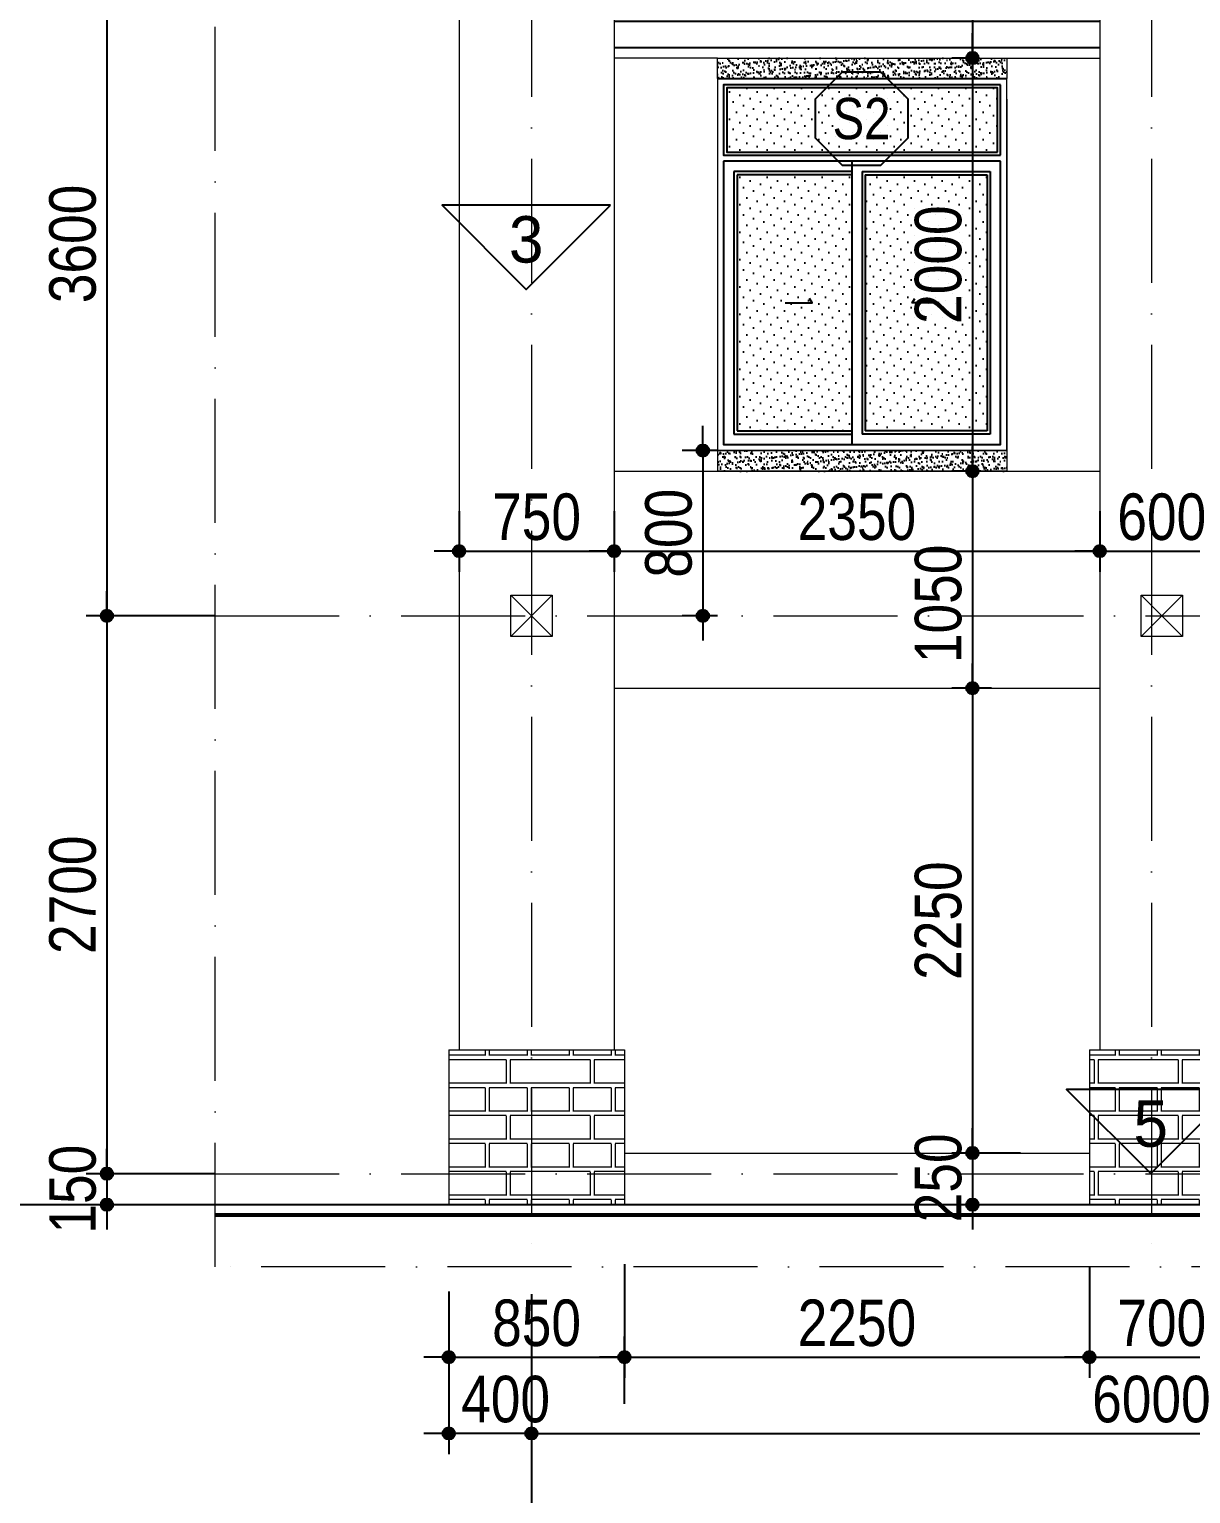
# Model space of a CAD drawing. Extents: x -1107188 to -523840, y 39692 to 514392.
# Drawn here: x -1101304 to -1095685, y 436040 to 443128 of the extents above; entities that cross this region are included whole.
import ezdxf
from ezdxf.enums import TextEntityAlignment as Align

# ---------------------------------------------------------------- set-up
doc = ezdxf.new("R2010")
doc.units = 0
doc.linetypes.add('ACAD_ISO10W100', pattern=[18, 12, -3, 0, -3])
doc.layers.get('DEFPOINTS').update_dxf_attribs({"linetype": 'CONTINUOUS'})
for name, color, linetype in [('DIM', 1, 'CONTINUOUS'), ('DOOR', 20, 'CONTINUOUS'), ('HACTH', 8, 'CONTINUOUS'), ('HATCH', 8, 'CONTINUOUS'), ('KINH 1', 142, 'CONTINUOUS'), ('TAGS', 60, 'CONTINUOUS'), ('TUONG', 131, 'CONTINUOUS')]:
    doc.layers.add(name, color=color, linetype=linetype)
for name, color, linetype, lineweight in [('HACHT', 8, 'CONTINUOUS', 5), ('NET-THAY', 2, 'CONTINUOUS', 13), ('TRUC', 24, 'CONTINUOUS', 0)]:
    doc.layers.add(name, color=color, linetype=linetype, lineweight=lineweight)
doc.styles.add('AVO', font='')
doc.styles.add('HEL-CONDENSE', font='')
doc.styles.get("Standard").update_dxf_attribs({"font": ''})
doc.styles.add('VNI-HELVE-CONDENSEN', font='')
doc.styles.get('AVO').set_extended_font_data('VNI-Avo')
doc.styles.get('HEL-CONDENSE').set_extended_font_data('VNI-Helve-Condense')
doc.styles.get('Standard').set_extended_font_data('VNI-Helve-Condense')
doc.styles.get('VNI-HELVE-CONDENSEN').set_extended_font_data('VNI-Helve-Condense')
doc.dimstyles.new('D100', dxfattribs={"dimtxt": 225, "dimasz": 1.2, "dimexe": 100, "dimexo": 0, "dimgap": 50, "dimtad": 1, "dimdec": 0, "dimzin": 13, "dimdsep": 46, "dimtxsty": 'HEL-CONDENSE', "dimblk": 'D50', "dimcen": 0, "dimclrd": 1, "dimclre": 1, "dimclrt": 7, "dimadec": 0, "dimazin": 0, "dimtfac": 1, "dimtdec": 0, "dimtmove": 0, "dimatfit": 3, "dimldrblk": 'D50', "dimfxl": 1, "dimtolj": 1, "dimtzin": 13, "dimarcsym": 0})
doc.dimstyles.get("Standard").update_dxf_attribs({"dimtxt": 0.18, "dimasz": 0.18, "dimexe": 0.18, "dimexo": 0.0625, "dimgap": 0.09, "dimtad": 0, "dimtih": 1, "dimtoh": 1, "dimdec": 4, "dimzin": 0, "dimdsep": 46, "dimtxsty": 'Standard', "dimcen": 0.09, "dimadec": 0, "dimazin": 0, "dimtfac": 1, "dimtdec": 4, "dimtofl": 0, "dimtmove": 0, "dimatfit": 3, "dimfxl": 1, "dimtolj": 1, "dimtzin": 0, "dimarcsym": 0})
pattern_1 = [(37.5, (-2397851.25, 149588.495), (-1.2000235, 36.7059928), [0, -28.956, 0, -32.385, 0, -30.95625]), (7.5, (-2397851.25, 149588.495), (33.7142462, 53.7618825), [0, -15.621, 0, -26.0985, 0, -10.00125]), (327.5, (-2397874.68, 149588.495), (59.3244278, 0.10778885), [0, -9.525, 0, -34.29, 0, -44.7675]), (317.5, (-2397874.68, 149588.495), (57.266734, 16.7196992), [0, -4.7625, 0, -22.479, 0, -25.7175])]
pattern_2 = [(180, (-2397851.25, 149288.5), (-3e-14, -270.968), [387.35, -19.05]), (180, (-2397851.25, 149174.2), (-3e-14, -270.968), [387.35, -19.05]), (180, (-2397952.85, 149153), (-3e-14, -270.968), [184.15, -19.05]), (180, (-2397952.85, 149038.7), (-3e-14, -270.968), [184.15, -19.05]), (270, (-2397851.25, 149288.5), (406.4, -7e-14), [114.3, -156.6672]), (270, (-2397832.2, 149288.5), (406.4, -7e-14), [114.3, -156.6672]), (270, (-2397952.85, 149153.01), (203.2, -4e-14), [114.3, -156.6672]), (270, (-2397933.8, 149153.01), (203.2, -4e-14), [114.3, -156.6672])]

# ---------------------------------------------------------------- blocks, each defined once
blk = doc.blocks.new('D50')
at = {"layer": 'DIM'}
blk.add_hatch(color=256, dxfattribs=at).paths.add_polyline_path([(25, 0, 1), (-25, 0, 1)])
blk.add_line((25, 0), (100, 0), dxfattribs=at)
blk.add_circle((0, 0), 25, dxfattribs=at)
blk = doc.blocks.new('*D626')
at = {"layer": 'DEFPOINTS', "color": 0, "transparency": 16777216}
for p in [(-1098874.6, 437005), (-1092874.6, 437005), (-1092874.6, 436331.5)]:
    blk.add_point(p, dxfattribs=at)
at = {"layer": 'DIM', "color": 1, "lineweight": -2, "transparency": 16777216}
for p, q in [((-1098874.6, 437005), (-1098874.6, 436231.5)), ((-1092874.6, 437005), (-1092874.6, 436231.5)), ((-1098873.4, 436331.5), (-1092875.8, 436331.5))]:
    blk.add_line(p, q, dxfattribs=at)
at = {"layer": 'DIM', "color": 1, "lineweight": -2, "transparency": 16777216, "xscale": 1.199999999999999, "yscale": 1.199999999999999, "zscale": 1.199999999999999, "rotation": 180}
blk.add_blockref('D50', (-1098874.6, 436331.5), dxfattribs=at)
at = {"layer": 'DIM', "color": 1, "lineweight": -2, "transparency": 16777216, "xscale": 1.199999999999999, "yscale": 1.199999999999999, "zscale": 1.199999999999999}
blk.add_blockref('D50', (-1092874.6, 436331.5), dxfattribs=at)
at = {"layer": 'DIM', "color": 7, "transparency": 16777216, "insert": (-1095874.6, 436496.4), "char_height": 225, "attachment_point": 5, "style": 'HEL-CONDENSE'}
blk.add_mtext('\\A1;6000', dxfattribs=at)
blk = doc.blocks.new('*D625')
at = {"layer": 'DEFPOINTS', "color": 0, "transparency": 16777216}
for p in [(-1098874.6, 437005), (-1065874.6, 437005), (-1065874.6, 435848.2)]:
    blk.add_point(p, dxfattribs=at)
at = {"layer": 'DIM', "color": 1, "lineweight": -2, "transparency": 16777216}
for p, q in [((-1098874.6, 437005), (-1098874.6, 435748.2)), ((-1065874.6, 437005), (-1065874.6, 435748.2)), ((-1098873.4, 435848.2), (-1065875.8, 435848.2))]:
    blk.add_line(p, q, dxfattribs=at)
at = {"layer": 'DIM', "color": 1, "lineweight": -2, "transparency": 16777216, "xscale": 1.199999999999999, "yscale": 1.199999999999999, "zscale": 1.199999999999999, "rotation": 180}
blk.add_blockref('D50', (-1098874.6, 435848.2), dxfattribs=at)
at = {"layer": 'DIM', "color": 1, "lineweight": -2, "transparency": 16777216, "xscale": 1.199999999999999, "yscale": 1.199999999999999, "zscale": 1.199999999999999}
blk.add_blockref('D50', (-1065874.6, 435848.2), dxfattribs=at)
at = {"layer": 'DIM', "color": 7, "transparency": 16777216, "insert": (-1082374.6, 436013.1), "char_height": 225, "attachment_point": 5, "style": 'HEL-CONDENSE'}
blk.add_mtext('\\A1;33000', dxfattribs=at)
blk = doc.blocks.new('*D631')
at = {"layer": 'DEFPOINTS', "color": 0, "transparency": 16777216}
for p in [(-1100404.4, 443888.7), (-1100928.8, 440288.7), (-1100404.4, 440288.7)]:
    blk.add_point(p, dxfattribs=at)
at = {"layer": 'DIM', "color": 1, "lineweight": -2, "transparency": 16777216}
for p, q in [((-1100404.4, 443888.7), (-1101028.8, 443888.7)), ((-1100928.8, 443887.5), (-1100928.8, 440289.9)), ((-1100404.4, 440288.7), (-1101028.8, 440288.7))]:
    blk.add_line(p, q, dxfattribs=at)
at = {"layer": 'DIM', "color": 1, "lineweight": -2, "transparency": 16777216, "xscale": 1.199999999999999, "yscale": 1.199999999999999, "zscale": 1.199999999999999}
for p, rotation in [((-1100928.8, 443888.7), 90), ((-1100928.8, 440288.7), 270)]:
    blk.add_blockref('D50', p, dxfattribs=dict(at, rotation=rotation))
at = {"layer": 'DIM', "color": 7, "transparency": 16777216, "insert": (-1101093.7, 442088.7), "char_height": 225, "attachment_point": 5, "rotation": 90, "style": 'HEL-CONDENSE'}
blk.add_mtext('\\A1;3600', dxfattribs=at)
blk = doc.blocks.new('*D632')
at = {"layer": 'DEFPOINTS', "color": 0, "transparency": 16777216}
for p in [(-1100404.4, 440288.7), (-1100928.8, 437588.7), (-1100404.4, 437588.7)]:
    blk.add_point(p, dxfattribs=at)
at = {"layer": 'DIM', "color": 1, "lineweight": -2, "transparency": 16777216}
for p, q in [((-1100404.4, 440288.7), (-1101028.8, 440288.7)), ((-1100928.8, 440287.5), (-1100928.8, 437589.9)), ((-1100404.4, 437588.7), (-1101028.8, 437588.7))]:
    blk.add_line(p, q, dxfattribs=at)
at = {"layer": 'DIM', "color": 1, "lineweight": -2, "transparency": 16777216, "xscale": 1.199999999999999, "yscale": 1.199999999999999, "zscale": 1.199999999999999}
for p, rotation in [((-1100928.8, 440288.7), 90), ((-1100928.8, 437588.7), 270)]:
    blk.add_blockref('D50', p, dxfattribs=dict(at, rotation=rotation))
at = {"layer": 'DIM', "color": 7, "transparency": 16777216, "insert": (-1101093.7, 438938.7), "char_height": 225, "attachment_point": 5, "rotation": 90, "style": 'HEL-CONDENSE'}
blk.add_mtext('\\A1;2700', dxfattribs=at)
blk = doc.blocks.new('*D633')
at = {"layer": 'DEFPOINTS', "color": 0, "transparency": 16777216}
for p in [(-1100404.4, 437588.7), (-1100928.8, 437438.7), (-1100404.4, 437438.7)]:
    blk.add_point(p, dxfattribs=at)
at = {"layer": 'DIM', "color": 1, "lineweight": -2, "transparency": 16777216}
for p, q in [((-1100404.4, 437588.7), (-1101028.8, 437588.7)), ((-1100928.8, 437587.5), (-1100928.8, 437439.9)), ((-1100404.4, 437438.7), (-1101028.8, 437438.7))]:
    blk.add_line(p, q, dxfattribs=at)
at = {"layer": 'DIM', "color": 1, "lineweight": -2, "transparency": 16777216, "xscale": 1.199999999999999, "yscale": 1.199999999999999, "zscale": 1.199999999999999}
for p, rotation in [((-1100928.8, 437588.7), 90), ((-1100928.8, 437438.7), 270)]:
    blk.add_blockref('D50', p, dxfattribs=dict(at, rotation=rotation))
at = {"layer": 'DIM', "color": 7, "transparency": 16777216, "insert": (-1101093.7, 437513.7), "char_height": 225, "attachment_point": 5, "rotation": 90, "style": 'HEL-CONDENSE'}
blk.add_mtext('\\A1;150', dxfattribs=at)
blk = doc.blocks.new('*D634')
at = {"layer": 'DEFPOINTS', "color": 0, "transparency": 16777216}
for p in [(-1101028.8, 450788.7), (-1101435.8, 437438.7), (-1101028.8, 437438.7)]:
    blk.add_point(p, dxfattribs=at)
at = {"layer": 'DIM', "color": 1, "lineweight": -2, "transparency": 16777216}
for p, q in [((-1101028.8, 450788.7), (-1101535.8, 450788.7)), ((-1101435.8, 450787.5), (-1101435.8, 437439.9)), ((-1101028.8, 437438.7), (-1101535.8, 437438.7))]:
    blk.add_line(p, q, dxfattribs=at)
at = {"layer": 'DIM', "color": 1, "lineweight": -2, "transparency": 16777216, "xscale": 1.199999999999999, "yscale": 1.199999999999999, "zscale": 1.199999999999999}
for p, rotation in [((-1101435.8, 450788.7), 90), ((-1101435.8, 437438.7), 270)]:
    blk.add_blockref('D50', p, dxfattribs=dict(at, rotation=rotation))
at = {"layer": 'DIM', "color": 7, "transparency": 16777216, "insert": (-1101600.7, 444282.5), "char_height": 225, "attachment_point": 5, "rotation": 90, "style": 'HEL-CONDENSE'}
blk.add_mtext('\\A1;13350', dxfattribs=at)
blk = doc.blocks.new('*D635')
at = {"layer": 'DEFPOINTS', "color": 0, "transparency": 16777216}
for p in [(-1099274.6, 437005), (-1098874.6, 437005), (-1099274.6, 436331.5)]:
    blk.add_point(p, dxfattribs=at)
at = {"layer": 'DIM', "color": 1, "lineweight": -2, "transparency": 16777216}
for p, q in [((-1099274.6, 437005), (-1099274.6, 436231.5)), ((-1098874.6, 437005), (-1098874.6, 436231.5)), ((-1098875.8, 436331.5), (-1099273.4, 436331.5))]:
    blk.add_line(p, q, dxfattribs=at)
at = {"layer": 'DIM', "color": 1, "lineweight": -2, "transparency": 16777216, "xscale": 1.199999999999999, "yscale": 1.199999999999999, "zscale": 1.199999999999999, "rotation": 180}
blk.add_blockref('D50', (-1099274.6, 436331.5), dxfattribs=at)
at = {"layer": 'DIM', "color": 1, "lineweight": -2, "transparency": 16777216, "xscale": 1.199999999999999, "yscale": 1.199999999999999, "zscale": 1.199999999999999}
blk.add_blockref('D50', (-1098874.6, 436331.5), dxfattribs=at)
at = {"layer": 'DIM', "color": 7, "transparency": 16777216, "insert": (-1098999.6, 436496.4), "char_height": 225, "attachment_point": 5, "style": 'HEL-CONDENSE'}
blk.add_mtext('\\A1;400', dxfattribs=at)
blk = doc.blocks.new('KH-CUADI')
at = {"layer": 'TAGS'}
blk.add_lwpolyline([(-124.3, 300), (-300, 124.3), (-300, -124.3), (-124.3, -300), (124.3, -300), (300, -124.3), (300, 124.3), (124.3, 300)], close=True, dxfattribs=at)
at = {"layer": 'TAGS', "style": 'VNI-HELVE-CONDENSEN'}
blk.add_attdef('D', text='', height=300, dxfattribs=at).set_placement((0, 0), align=Align.MIDDLE)
blk = doc.blocks.new('A$C5F62150E')
at = {"layer": 'KINH 1'}
h = blk.add_hatch(dxfattribs=at)
h.set_pattern_fill('DOTS', color=256, scale=750, angle=45, style=0)
h.set_pattern_definition([(45, (0, 0), (-16.5728, 49.71845), [0, -46.875])])
h.paths.add_polyline_path([(2528.9, 1072.2), (1218.9, 1072.2), (1218.9, 762.2), (2528.9, 762.2)])
h.paths.add_polyline_path([(1823.9, 652.2), (1268.9, 652.2), (1268.9, -587.8), (1823.9, -587.8)])
h.paths.add_polyline_path([(2478.9, 652.2), (1888.9, 652.2), (1888.9, -587.8), (2478.9, -587.8)])
at = {"layer": 'DOOR'}
for p, q in [((2543.9, 747.2), (2543.9, 1087.2)), ((2543.9, 717.2), (1203.9, 717.2)), ((1823.9, 717.2), (1823.9, -652.8)), ((1823.9, 667.2), (1253.9, 667.2)), ((1253.9, 667.2), (1253.9, -602.8)), ((1873.9, 667.2), (1873.9, -602.8)), ((1873.9, 667.2), (2493.9, 667.2)), ((2493.9, 667.2), (2493.9, -602.8)), ((1253.9, -602.8), (1823.9, -602.8)), ((2493.9, -602.8), (1873.9, -602.8))]:
    blk.add_line(p, q, dxfattribs=at)
at = {"layer": 'DOOR', "color": 8}
for p, q in [((1823.9, 652.2), (1268.9, 652.2)), ((1268.9, 652.2), (1268.9, -587.8)), ((1888.9, 652.2), (1888.9, -587.8)), ((1888.9, 652.2), (2478.9, 652.2)), ((2478.9, 652.2), (2478.9, -587.8)), ((1268.9, -587.8), (1823.9, -587.8)), ((2478.9, -587.8), (1888.9, -587.8))]:
    blk.add_line(p, q, dxfattribs=at)
at = {"layer": 'DOOR'}
for points in [[(2543.9, 1087.2), (1203.9, 1087.2), (1203.9, 747.2), (2543.9, 747.2)], [(1203.9, 717.2), (1203.9, -652.8), (2543.9, -652.8), (2543.9, 717.2)], [(1501.6, 32.3), (1632, 32.3), (1618.7, 53)], [(2246.2, 32.3), (2115.8, 32.3), (2129.1, 53)]]:
    blk.add_lwpolyline(points, dxfattribs=at)
at = {"layer": 'DOOR', "color": 8}
blk.add_lwpolyline([(2528.9, 762.2), (2528.9, 1072.2), (1218.9, 1072.2), (1218.9, 762.2), (2528.9, 762.2)], close=True, dxfattribs=at)
at = {"layer": 'NET-THAY'}
for p, q in [((1173.9, 1117.2), (2573.9, 1117.2)), ((2573.9, -682.8), (2573.9, 1117.2)), ((1173.9, -682.8), (2573.9, -682.8))]:
    blk.add_line(p, q, dxfattribs=at)
blk.add_lwpolyline([(1173.9, 1117.2), (1173.9, -682.8)], dxfattribs=at)
at = {"layer": 'TAGS', "linetype": 'Continuous'}
ref = blk.add_blockref('KH-CUADI', (1871, 924.3), dxfattribs=dict(at, xscale=0.75, yscale=0.75, zscale=0.75, rotation=180))
ref.add_attrib('D', 'S2', dxfattribs={"color": 7, "height": 200, "style": 'VNI-HELVE-CONDENSEN'}).set_placement((1871, 924.3), align=Align.MIDDLE)
blk = doc.blocks.new('*D669')
at = {"layer": 'DEFPOINTS', "color": 0, "linetype": 'Continuous', "transparency": 16777216}
for p in [(-1099224.6, 440795.5), (-1098474.6, 440795.5), (-1098474.6, 440602)]:
    blk.add_point(p, dxfattribs=at)
at = {"layer": 'DIM', "color": 1, "linetype": 'Continuous', "lineweight": -2, "transparency": 16777216}
for p, q in [((-1099224.6, 440795.5), (-1099224.6, 440502)), ((-1098474.6, 440795.5), (-1098474.6, 440502)), ((-1099223.4, 440602), (-1098475.8, 440602))]:
    blk.add_line(p, q, dxfattribs=at)
at = {"layer": 'DIM', "color": 1, "linetype": 'Continuous', "lineweight": -2, "transparency": 16777216, "xscale": 1.199999999999999, "yscale": 1.199999999999999, "zscale": 1.199999999999999, "rotation": 180}
blk.add_blockref('D50', (-1099224.6, 440602), dxfattribs=at)
at = {"layer": 'DIM', "color": 1, "linetype": 'Continuous', "lineweight": -2, "transparency": 16777216, "xscale": 1.199999999999999, "yscale": 1.199999999999999, "zscale": 1.199999999999999}
blk.add_blockref('D50', (-1098474.6, 440602), dxfattribs=at)
at = {"layer": 'DIM', "color": 7, "linetype": 'Continuous', "transparency": 16777216, "insert": (-1098849.6, 440766.9), "char_height": 225, "attachment_point": 5, "style": 'HEL-CONDENSE'}
blk.add_mtext('\\A1;750', dxfattribs=at)
blk = doc.blocks.new('*D637')
at = {"layer": 'DEFPOINTS', "color": 0, "linetype": 'Continuous', "transparency": 16777216}
for p in [(-1098474.6, 440795.5), (-1096124.6, 440795.5), (-1096124.6, 440602)]:
    blk.add_point(p, dxfattribs=at)
at = {"layer": 'DIM', "color": 1, "linetype": 'Continuous', "lineweight": -2, "transparency": 16777216}
for p, q in [((-1098474.6, 440795.5), (-1098474.6, 440502)), ((-1096124.6, 440795.5), (-1096124.6, 440502)), ((-1098473.4, 440602), (-1096125.8, 440602))]:
    blk.add_line(p, q, dxfattribs=at)
at = {"layer": 'DIM', "color": 1, "linetype": 'Continuous', "lineweight": -2, "transparency": 16777216, "xscale": 1.199999999999999, "yscale": 1.199999999999999, "zscale": 1.199999999999999, "rotation": 180}
blk.add_blockref('D50', (-1098474.6, 440602), dxfattribs=at)
at = {"layer": 'DIM', "color": 1, "linetype": 'Continuous', "lineweight": -2, "transparency": 16777216, "xscale": 1.199999999999999, "yscale": 1.199999999999999, "zscale": 1.199999999999999}
blk.add_blockref('D50', (-1096124.6, 440602), dxfattribs=at)
at = {"layer": 'DIM', "color": 7, "linetype": 'Continuous', "transparency": 16777216, "insert": (-1097299.6, 440766.9), "char_height": 225, "attachment_point": 5, "style": 'HEL-CONDENSE'}
blk.add_mtext('\\A1;2350', dxfattribs=at)
blk = doc.blocks.new('*D638')
at = {"layer": 'DEFPOINTS', "color": 0, "linetype": 'Continuous', "transparency": 16777216}
for p in [(-1096124.6, 440795.5), (-1095524.6, 440860), (-1095524.6, 440602)]:
    blk.add_point(p, dxfattribs=at)
at = {"layer": 'DIM', "color": 1, "linetype": 'Continuous', "lineweight": -2, "transparency": 16777216}
for p, q in [((-1096124.6, 440795.5), (-1096124.6, 440502)), ((-1095524.6, 440860), (-1095524.6, 440502)), ((-1096123.4, 440602), (-1095525.8, 440602))]:
    blk.add_line(p, q, dxfattribs=at)
at = {"layer": 'DIM', "color": 1, "linetype": 'Continuous', "lineweight": -2, "transparency": 16777216, "xscale": 1.199999999999999, "yscale": 1.199999999999999, "zscale": 1.199999999999999, "rotation": 180}
blk.add_blockref('D50', (-1096124.6, 440602), dxfattribs=at)
at = {"layer": 'DIM', "color": 1, "linetype": 'Continuous', "lineweight": -2, "transparency": 16777216, "xscale": 1.199999999999999, "yscale": 1.199999999999999, "zscale": 1.199999999999999}
blk.add_blockref('D50', (-1095524.6, 440602), dxfattribs=at)
at = {"layer": 'DIM', "color": 7, "linetype": 'Continuous', "transparency": 16777216, "insert": (-1095824.6, 440766.9), "char_height": 225, "attachment_point": 5, "style": 'HEL-CONDENSE'}
blk.add_mtext('\\A1;600', dxfattribs=at)
blk = doc.blocks.new('*D703')
at = {"layer": 'DEFPOINTS', "color": 0, "linetype": 'Continuous', "transparency": 16777216}
for p in [(-1099274.6, 437019.1), (-1098424.6, 436700.7), (-1098424.6, 436474.9)]:
    blk.add_point(p, dxfattribs=at)
at = {"layer": 'DIM', "color": 1, "linetype": 'Continuous', "lineweight": -2, "transparency": 16777216}
for p, q in [((-1099274.6, 437019.1), (-1099274.6, 436600.7)), ((-1098424.6, 436474.9), (-1098424.6, 436800.7)), ((-1099273.4, 436700.7), (-1098425.8, 436700.7))]:
    blk.add_line(p, q, dxfattribs=at)
at = {"layer": 'DIM', "color": 1, "linetype": 'Continuous', "lineweight": -2, "transparency": 16777216, "xscale": 1.199999999999999, "yscale": 1.199999999999999, "zscale": 1.199999999999999, "rotation": 180}
blk.add_blockref('D50', (-1099274.6, 436700.7), dxfattribs=at)
at = {"layer": 'DIM', "color": 1, "linetype": 'Continuous', "lineweight": -2, "transparency": 16777216, "xscale": 1.199999999999999, "yscale": 1.199999999999999, "zscale": 1.199999999999999}
blk.add_blockref('D50', (-1098424.6, 436700.7), dxfattribs=at)
at = {"layer": 'DIM', "color": 7, "linetype": 'Continuous', "transparency": 16777216, "insert": (-1098849.6, 436865.6), "char_height": 225, "attachment_point": 5, "style": 'HEL-CONDENSE'}
blk.add_mtext('\\A1;850', dxfattribs=at)
blk = doc.blocks.new('*D704')
at = {"layer": 'DEFPOINTS', "color": 0, "linetype": 'Continuous', "transparency": 16777216}
for p in [(-1098424.6, 437150.5), (-1096174.6, 437138.7), (-1096174.6, 436700.7)]:
    blk.add_point(p, dxfattribs=at)
at = {"layer": 'DIM', "color": 1, "linetype": 'Continuous', "lineweight": -2, "transparency": 16777216}
for p, q in [((-1098424.6, 437150.5), (-1098424.6, 436600.7)), ((-1096174.6, 437138.7), (-1096174.6, 436600.7)), ((-1098423.4, 436700.7), (-1096175.8, 436700.7))]:
    blk.add_line(p, q, dxfattribs=at)
at = {"layer": 'DIM', "color": 1, "linetype": 'Continuous', "lineweight": -2, "transparency": 16777216, "xscale": 1.199999999999999, "yscale": 1.199999999999999, "zscale": 1.199999999999999, "rotation": 180}
blk.add_blockref('D50', (-1098424.6, 436700.7), dxfattribs=at)
at = {"layer": 'DIM', "color": 1, "linetype": 'Continuous', "lineweight": -2, "transparency": 16777216, "xscale": 1.199999999999999, "yscale": 1.199999999999999, "zscale": 1.199999999999999}
blk.add_blockref('D50', (-1096174.6, 436700.7), dxfattribs=at)
at = {"layer": 'DIM', "color": 7, "linetype": 'Continuous', "transparency": 16777216, "insert": (-1097299.6, 436865.6), "char_height": 225, "attachment_point": 5, "style": 'HEL-CONDENSE'}
blk.add_mtext('\\A1;2250', dxfattribs=at)
blk = doc.blocks.new('*D705')
at = {"layer": 'DEFPOINTS', "color": 0, "linetype": 'Continuous', "transparency": 16777216}
for p in [(-1096174.6, 437138.7), (-1095474.6, 437138.7), (-1095474.6, 436700.7)]:
    blk.add_point(p, dxfattribs=at)
at = {"layer": 'DIM', "color": 1, "linetype": 'Continuous', "lineweight": -2, "transparency": 16777216}
for p, q in [((-1096174.6, 437138.7), (-1096174.6, 436600.7)), ((-1095474.6, 437138.7), (-1095474.6, 436600.7)), ((-1096173.4, 436700.7), (-1095475.8, 436700.7))]:
    blk.add_line(p, q, dxfattribs=at)
at = {"layer": 'DIM', "color": 1, "linetype": 'Continuous', "lineweight": -2, "transparency": 16777216, "xscale": 1.199999999999999, "yscale": 1.199999999999999, "zscale": 1.199999999999999, "rotation": 180}
blk.add_blockref('D50', (-1096174.6, 436700.7), dxfattribs=at)
at = {"layer": 'DIM', "color": 1, "linetype": 'Continuous', "lineweight": -2, "transparency": 16777216, "xscale": 1.199999999999999, "yscale": 1.199999999999999, "zscale": 1.199999999999999}
blk.add_blockref('D50', (-1095474.6, 436700.7), dxfattribs=at)
at = {"layer": 'DIM', "color": 7, "linetype": 'Continuous', "transparency": 16777216, "insert": (-1095824.6, 436865.6), "char_height": 225, "attachment_point": 5, "style": 'HEL-CONDENSE'}
blk.add_mtext('\\A1;700', dxfattribs=at)
blk = doc.blocks.new('*D730')
at = {"layer": 'DEFPOINTS', "color": 0, "linetype": 'Continuous', "transparency": 16777216}
for p in [(-1096740.6, 444588.7), (-1096740.6, 442988.7), (-1096740.6, 442988.7)]:
    blk.add_point(p, dxfattribs=at)
at = {"layer": 'DIM', "color": 1, "linetype": 'Continuous', "lineweight": -2, "transparency": 16777216}
for p, q in [((-1096740.6, 444588.7), (-1096840.6, 444588.7)), ((-1096740.6, 444587.5), (-1096740.6, 442989.9)), ((-1096740.6, 442988.7), (-1096840.6, 442988.7))]:
    blk.add_line(p, q, dxfattribs=at)
at = {"layer": 'DIM', "color": 1, "linetype": 'Continuous', "lineweight": -2, "transparency": 16777216, "xscale": 1.199999999999999, "yscale": 1.199999999999999, "zscale": 1.199999999999999}
for p, rotation in [((-1096740.6, 444588.7), 90), ((-1096740.6, 442988.7), 270)]:
    blk.add_blockref('D50', p, dxfattribs=dict(at, rotation=rotation))
at = {"layer": 'DIM', "color": 7, "linetype": 'Continuous', "transparency": 16777216, "insert": (-1096905.5, 443788.7), "char_height": 225, "attachment_point": 5, "rotation": 90, "style": 'HEL-CONDENSE'}
blk.add_mtext('\\A1;1600', dxfattribs=at)
blk = doc.blocks.new('*D731')
at = {"layer": 'DEFPOINTS', "color": 0, "linetype": 'Continuous', "transparency": 16777216}
for p in [(-1096740.6, 442988.7), (-1096740.6, 440988.7), (-1096740.6, 440988.7)]:
    blk.add_point(p, dxfattribs=at)
at = {"layer": 'DIM', "color": 1, "linetype": 'Continuous', "lineweight": -2, "transparency": 16777216}
for p, q in [((-1096740.6, 442988.7), (-1096840.6, 442988.7)), ((-1096740.6, 442987.5), (-1096740.6, 440989.9)), ((-1096740.6, 440988.7), (-1096840.6, 440988.7))]:
    blk.add_line(p, q, dxfattribs=at)
at = {"layer": 'DIM', "color": 1, "linetype": 'Continuous', "lineweight": -2, "transparency": 16777216, "xscale": 1.199999999999999, "yscale": 1.199999999999999, "zscale": 1.199999999999999}
for p, rotation in [((-1096740.6, 442988.7), 90), ((-1096740.6, 440988.7), 270)]:
    blk.add_blockref('D50', p, dxfattribs=dict(at, rotation=rotation))
at = {"layer": 'DIM', "color": 7, "linetype": 'Continuous', "transparency": 16777216, "insert": (-1096905.5, 441988.7), "char_height": 225, "attachment_point": 5, "rotation": 90, "style": 'HEL-CONDENSE'}
blk.add_mtext('\\A1;2000', dxfattribs=at)
blk = doc.blocks.new('*D732')
at = {"layer": 'DEFPOINTS', "color": 0, "linetype": 'Continuous', "transparency": 16777216}
for p in [(-1096740.6, 440988.7), (-1096740.6, 439938.7), (-1096740.6, 439938.7)]:
    blk.add_point(p, dxfattribs=at)
at = {"layer": 'DIM', "color": 1, "linetype": 'Continuous', "lineweight": -2, "transparency": 16777216}
for p, q in [((-1096740.6, 440988.7), (-1096840.6, 440988.7)), ((-1096740.6, 440987.5), (-1096740.6, 439939.9)), ((-1096740.6, 439938.7), (-1096840.6, 439938.7))]:
    blk.add_line(p, q, dxfattribs=at)
at = {"layer": 'DIM', "color": 1, "linetype": 'Continuous', "lineweight": -2, "transparency": 16777216, "xscale": 1.199999999999999, "yscale": 1.199999999999999, "zscale": 1.199999999999999}
for p, rotation in [((-1096740.6, 440988.7), 90), ((-1096740.6, 439938.7), 270)]:
    blk.add_blockref('D50', p, dxfattribs=dict(at, rotation=rotation))
at = {"layer": 'DIM', "color": 7, "linetype": 'Continuous', "transparency": 16777216, "insert": (-1096905.5, 440346.7), "char_height": 225, "attachment_point": 5, "rotation": 90, "style": 'HEL-CONDENSE'}
blk.add_mtext('\\A1;1050', dxfattribs=at)
blk = doc.blocks.new('*D733')
at = {"layer": 'DEFPOINTS', "color": 0, "linetype": 'Continuous', "transparency": 16777216}
for p in [(-1096648.1, 439938.7), (-1096740.6, 437688.7), (-1096507.4, 437688.7)]:
    blk.add_point(p, dxfattribs=at)
at = {"layer": 'DIM', "color": 1, "linetype": 'Continuous', "lineweight": -2, "transparency": 16777216}
for p, q in [((-1096648.1, 439938.7), (-1096840.6, 439938.7)), ((-1096740.6, 439937.5), (-1096740.6, 437689.9)), ((-1096507.4, 437688.7), (-1096840.6, 437688.7))]:
    blk.add_line(p, q, dxfattribs=at)
at = {"layer": 'DIM', "color": 1, "linetype": 'Continuous', "lineweight": -2, "transparency": 16777216, "xscale": 1.199999999999999, "yscale": 1.199999999999999, "zscale": 1.199999999999999}
for p, rotation in [((-1096740.6, 439938.7), 90), ((-1096740.6, 437688.7), 270)]:
    blk.add_blockref('D50', p, dxfattribs=dict(at, rotation=rotation))
at = {"layer": 'DIM', "color": 7, "linetype": 'Continuous', "transparency": 16777216, "insert": (-1096905.5, 438813.7), "char_height": 225, "attachment_point": 5, "rotation": 90, "style": 'HEL-CONDENSE'}
blk.add_mtext('\\A1;2250', dxfattribs=at)
blk = doc.blocks.new('*D734')
at = {"layer": 'DEFPOINTS', "color": 0, "linetype": 'Continuous', "transparency": 16777216}
for p in [(-1096507.4, 437688.7), (-1096740.6, 437438.7), (-1096434.9, 437438.7)]:
    blk.add_point(p, dxfattribs=at)
at = {"layer": 'DIM', "color": 1, "linetype": 'Continuous', "lineweight": -2, "transparency": 16777216}
for p, q in [((-1096507.4, 437688.7), (-1096840.6, 437688.7)), ((-1096740.6, 437687.5), (-1096740.6, 437439.9)), ((-1096434.9, 437438.7), (-1096840.6, 437438.7))]:
    blk.add_line(p, q, dxfattribs=at)
at = {"layer": 'DIM', "color": 1, "linetype": 'Continuous', "lineweight": -2, "transparency": 16777216, "xscale": 1.199999999999999, "yscale": 1.199999999999999, "zscale": 1.199999999999999}
for p, rotation in [((-1096740.6, 437688.7), 90), ((-1096740.6, 437438.7), 270)]:
    blk.add_blockref('D50', p, dxfattribs=dict(at, rotation=rotation))
at = {"layer": 'DIM', "color": 7, "linetype": 'Continuous', "transparency": 16777216, "insert": (-1096905.5, 437568.7), "char_height": 225, "attachment_point": 5, "rotation": 90, "style": 'HEL-CONDENSE'}
blk.add_mtext('\\A1;250', dxfattribs=at)
blk = doc.blocks.new('TUONG-NAM')
at = {"layer": 'TAGS'}
blk.add_lwpolyline([(-452.5, -452.5), (452.5, -452.5), (0, 0)], close=True, dxfattribs=at)
at = {"layer": 'TAGS', "linetype": 'Continuous', "style": 'AVO'}
blk.add_attdef('KH-TUONG', text='', height=250, dxfattribs=at).set_placement((0.5, -269.3), align=Align.MIDDLE_CENTER)
blk = doc.blocks.new('*D765')
at = {"layer": 'DEFPOINTS', "color": 0, "linetype": 'Continuous', "transparency": 16777216}
for p in [(-1097974.6, 441088.7), (-1098045.3, 440288.7), (-1097974.6, 440288.7)]:
    blk.add_point(p, dxfattribs=at)
at = {"layer": 'DIM', "color": 1, "linetype": 'Continuous', "lineweight": -2, "transparency": 16777216}
for p, q in [((-1097974.6, 441088.7), (-1098145.3, 441088.7)), ((-1098045.3, 441087.5), (-1098045.3, 440289.9)), ((-1097974.6, 440288.7), (-1098145.3, 440288.7))]:
    blk.add_line(p, q, dxfattribs=at)
at = {"layer": 'DIM', "color": 1, "linetype": 'Continuous', "lineweight": -2, "transparency": 16777216, "xscale": 1.199999999999999, "yscale": 1.199999999999999, "zscale": 1.199999999999999}
for p, rotation in [((-1098045.3, 441088.7), 90), ((-1098045.3, 440288.7), 270)]:
    blk.add_blockref('D50', p, dxfattribs=dict(at, rotation=rotation))
at = {"layer": 'DIM', "color": 7, "linetype": 'Continuous', "transparency": 16777216, "insert": (-1098210.2, 440688.7), "char_height": 225, "attachment_point": 5, "rotation": 90, "style": 'HEL-CONDENSE'}
blk.add_mtext('\\A1;800', dxfattribs=at)

msp = doc.modelspace()

# ---------------------------------------------------------------- hatches: boundary and pattern name
at = {"layer": 'HACHT'}
h = msp.add_hatch(dxfattribs=at)
h.set_pattern_fill('AR-BRELM', color=256, scale=2, angle=180, style=0)
h.set_pattern_definition(pattern_2)
h.paths.add_polyline_path([(-1099274.574, 438188.696), (-1099274.574, 437438.696), (-1098424.574, 437438.696), (-1098424.574, 438188.696)])
h = msp.add_hatch(dxfattribs=at)
h.set_pattern_fill('AR-BRELM', color=256, scale=2, angle=180, style=0)
h.set_pattern_definition(pattern_2)
h.paths.add_polyline_path([(-1095474.574, 437438.696), (-1095474.574, 438188.696), (-1096174.574, 438188.696), (-1096174.574, 437438.696)])
at = {"layer": 'HACTH'}
h = msp.add_hatch(dxfattribs=at)
h.set_pattern_fill('ANSI32', color=256, scale=20, angle=135, style=0)
h.set_pattern_definition([(180, (-1261255.66, -61849.44), (-1e-14, -190.5), []), (180, (-1261319.16, -61785.94), (-1e-14, -190.5), [])])
h.paths.add_polyline_path([(-1096124.574, 444588.696), (-1098474.574, 444588.696), (-1098474.574, 443888.696), (-1097724.574, 443888.696), (-1097724.574, 444013.696, 0.41421356), (-1097674.574, 444063.696), (-1096874.574, 444063.696, 0.41421356), (-1096824.574, 444013.696), (-1096824.574, 443888.696), (-1096124.574, 443888.696)])
h.paths.add_polyline_path([(-1093174.574, 444588.696), (-1095524.574, 444588.696), (-1095524.574, 443888.696), (-1094824.574, 443888.696), (-1094824.574, 444013.696, 0.41421356), (-1094774.574, 444063.696), (-1093974.574, 444063.696, 0.41421356), (-1093924.574, 444013.696), (-1093924.574, 443888.696), (-1093174.574, 443888.696)])
h.paths.add_polyline_path([(-1090174.574, 444588.696), (-1092574.574, 444588.696), (-1092574.574, 443888.696), (-1091824.574, 443888.696), (-1091824.574, 444013.696, 0.41421356), (-1091774.574, 444063.696), (-1090974.574, 444063.696, 0.41421356), (-1090924.574, 444013.696), (-1090924.574, 443888.696), (-1090174.574, 443888.696)])
h.paths.add_polyline_path([(-1084675.897, 444073.3), (-1080002.471, 444073.3), (-1080002.471, 443619.18), (-1084675.897, 443619.18)], flags=9)
edge = h.paths.add_edge_path()
edge.add_line((-1098474.574, 442988.696), (-1096124.574, 442988.696))
edge.add_line((-1096124.574, 442988.696), (-1096124.574, 443888.696))
edge.add_line((-1096124.574, 443888.696), (-1096824.574, 443888.696))
edge.add_line((-1096824.574, 443888.696), (-1096824.574, 443763.696))
edge.add_arc((-1096824.574, 443713.696), 50, 90, 180)
edge.add_line((-1096874.574, 443713.696), (-1097674.574, 443713.696))
edge.add_arc((-1097724.574, 443713.696), 50, 0, 90)
edge.add_line((-1097724.574, 443763.696), (-1097724.574, 443888.696))
edge.add_line((-1097724.574, 443888.696), (-1098474.574, 443888.696))
edge.add_line((-1098474.574, 443888.696), (-1098474.574, 442988.696))
edge = h.paths.add_edge_path()
edge.add_line((-1095524.574, 442988.696), (-1093174.574, 442988.696))
edge.add_line((-1093174.574, 442988.696), (-1093174.574, 443888.696))
edge.add_line((-1093174.574, 443888.696), (-1093924.574, 443888.696))
edge.add_line((-1093924.574, 443888.696), (-1093924.574, 443763.696))
edge.add_arc((-1093924.574, 443713.696), 50, 90, 180)
edge.add_line((-1093974.574, 443713.696), (-1094774.574, 443713.696))
edge.add_arc((-1094824.574, 443713.696), 50, 0, 90)
edge.add_line((-1094824.574, 443763.696), (-1094824.574, 443888.696))
edge.add_line((-1094824.574, 443888.696), (-1095524.574, 443888.696))
edge.add_line((-1095524.574, 443888.696), (-1095524.574, 442988.696))
edge = h.paths.add_edge_path()
edge.add_line((-1092574.574, 442988.696), (-1090174.574, 442988.696))
edge.add_line((-1090174.574, 442988.696), (-1090174.574, 443888.696))
edge.add_line((-1090174.574, 443888.696), (-1090924.574, 443888.696))
edge.add_line((-1090924.574, 443888.696), (-1090924.574, 443763.696))
edge.add_arc((-1090924.574, 443713.696), 50, 90, 180)
edge.add_line((-1090974.574, 443713.696), (-1091774.574, 443713.696))
edge.add_arc((-1091824.574, 443713.696), 50, 0, 90)
edge.add_line((-1091824.574, 443763.696), (-1091824.574, 443888.696))
edge.add_line((-1091824.574, 443888.696), (-1092574.574, 443888.696))
edge.add_line((-1092574.574, 443888.696), (-1092574.574, 442988.696))
at = {"layer": 'HATCH'}
h = msp.add_hatch(dxfattribs=at)
h.set_pattern_fill('AR-SAND', color=256, scale=0.75, style=0)
h.set_pattern_definition(pattern_1)
h.paths.add_polyline_path([(-1097974.579, 442988.696), (-1096574.579, 442988.696), (-1096574.579, 442888.696), (-1097974.579, 442888.696)])
h = msp.add_hatch(dxfattribs=at)
h.set_pattern_fill('AR-SAND', color=256, scale=0.75, style=0)
h.set_pattern_definition(pattern_1)
h.paths.add_polyline_path([(-1096574.574, 441088.696), (-1097974.574, 441088.696), (-1097974.574, 440988.696), (-1096574.574, 440988.696)])

# ---------------------------------------------------------------- linework, layer by layer
at = {"layer": 'NET-THAY'}
for p, q in [((-1097974.579, 442988.696), (-1098474.579, 442988.696)), ((-1096574.579, 442988.696), (-1096124.574, 442988.696)), ((-1098424.574, 437688.696), (-1096174.574, 437688.696))]:
    msp.add_line(p, q, dxfattribs=at)
for points in [[(-1099224.574, 447488.696), (-1099224.574, 438188.696)], [(-1098474.574, 447488.696), (-1098474.574, 439938.696)], [(-1096124.574, 447488.696), (-1096124.574, 438188.696)], [(-1096574.579, 442888.696), (-1097974.579, 442888.696)], [(-1097974.574, 442788.696), (-1097974.574, 440988.696)], [(-1096574.574, 442788.696), (-1096574.574, 440988.696)], [(-1096574.574, 441088.696), (-1097974.574, 441088.696)], [(-1098474.574, 440988.696), (-1096124.574, 440988.696)], [(-1096574.574, 440988.696), (-1097974.574, 440988.696)], [(-1098974.574, 440388.696), (-1098774.574, 440388.696), (-1098774.574, 440188.696), (-1098974.574, 440188.696), (-1098974.574, 440388.696)], [(-1098774.574, 440388.696), (-1098974.574, 440188.696)], [(-1098974.574, 440388.696), (-1098774.574, 440188.696)], [(-1095924.574, 440388.696), (-1095724.574, 440388.696), (-1095724.574, 440188.696), (-1095924.574, 440188.696), (-1095924.574, 440388.696)], [(-1095724.574, 440388.696), (-1095924.574, 440188.696)], [(-1095924.574, 440388.696), (-1095724.574, 440188.696)], [(-1098474.574, 439938.696), (-1096124.574, 439938.696)], [(-1098474.574, 439938.696), (-1098474.574, 438188.696)], [(-1099274.574, 438188.696), (-1099274.574, 437438.696)], [(-1099274.574, 438188.696), (-1098424.574, 438188.696)], [(-1098424.574, 438188.696), (-1098424.574, 437438.696)], [(-1096174.574, 438188.696), (-1096174.574, 437438.696)], [(-1096174.574, 438188.696), (-1095474.574, 438188.696)], [(-1099974.574, 437438.696), (-1084374.574, 437438.696)]]:
    msp.add_lwpolyline(points, dxfattribs=at)
msp.add_lwpolyline([(-1097974.579, 442988.696), (-1096574.579, 442988.696), (-1096574.579, 442888.696), (-1097974.579, 442888.696)], close=True, dxfattribs=at)
at = {"layer": 'TRUC', "linetype": 'ACAD_ISO10W100', "ltscale": 50}
msp.add_lwpolyline([(-1100404.355, 451501.352), (-1064477.682, 451501.352), (-1064477.682, 437138.696), (-1100404.355, 437138.696)], close=True, dxfattribs=at)
for points in [[(-1098874.574, 451501.352), (-1098874.574, 437138.696)], [(-1095874.574, 451501.352), (-1095874.574, 437138.696)], [(-1100404.355, 440288.696), (-1065774.574, 440288.696)], [(-1100404.355, 440288.696), (-1064477.682, 440288.696)], [(-1100404.355, 437588.696), (-1064477.682, 437588.696)]]:
    msp.add_lwpolyline(points, dxfattribs=at)
at = {"layer": 'TUONG', "const_width": 20}
msp.add_lwpolyline([(-1064477.682, 437388.696), (-1100404.355, 437388.696)], dxfattribs=at)
at = {"layer": 'TUONG'}
msp.add_lwpolyline([(-1064577.682, 437438.696), (-1100404.355, 437438.696)], dxfattribs=at)

# ---------------------------------------------------------------- block references
at = {"layer": 'DOOR'}
msp.add_blockref('A$C5F62150E', (-1099148.469, 441771.469), dxfattribs=at)
at = {"layer": 'TAGS', "linetype": 'Continuous'}
ref = msp.add_blockref('TUONG-NAM', (-1098899.512, 441868.512), dxfattribs=dict(at, xscale=0.8999999999068677, yscale=0.9000000000232831, zscale=0.9, rotation=180))
ref.add_attrib('KH-TUONG', '3', dxfattribs={"color": 7, "linetype": 'Continuous', "height": 225, "style": 'AVO'}).set_placement((-1098899.957, 442110.866), align=Align.MIDDLE_CENTER)
ref = msp.add_blockref('TUONG-NAM', (-1095877.685, 437588.945), dxfattribs=dict(at, xscale=0.8999999999068677, yscale=0.9000000000232831, zscale=0.9, rotation=180))
ref.add_attrib('KH-TUONG', '5', dxfattribs={"color": 7, "linetype": 'Continuous', "height": 225, "style": 'AVO'}).set_placement((-1095878.13, 437831.299), align=Align.MIDDLE_CENTER)

# ---------------------------------------------------------------- dimensions: what is measured, and where the dimension line sits
at = {"layer": 'DIM'}
for base, p1, p2, override, picture, middle in [((-1101435.798, 437438.696), (-1101028.832, 450788.696), (-1101028.832, 437438.696), {"dimtxt": 225, "dimasz": 1.2, "dimexe": 100, "dimexo": 0, "dimgap": 50, "dimtad": 1, "dimtih": 0, "dimtoh": 0, "dimdec": 2, "dimzin": 13, "dimtxsty": 'HEL-CONDENSE', "dimblk": 'D50', "dimcen": 0, "dimclrd": 1, "dimclre": 1, "dimclrt": 7, "dimtdec": 2, "dimtofl": 1, "dimldrblk": 'D50', "dimtzin": 13}, '*D634', (-1101435.798, 444282.549)), ((-1100928.832, 437438.696), (-1100404.355, 437588.696), (-1100404.355, 437438.696), {"dimtxt": 225, "dimasz": 1.2, "dimexe": 100, "dimexo": 0, "dimgap": 50, "dimtad": 1, "dimtih": 0, "dimtoh": 0, "dimdec": 2, "dimzin": 13, "dimtxsty": 'HEL-CONDENSE', "dimblk": 'D50', "dimcen": 0, "dimclrd": 1, "dimclre": 1, "dimclrt": 7, "dimtdec": 2, "dimtofl": 1, "dimtmove": 1, "dimldrblk": 'D50', "dimtzin": 13}, '*D633', (-1100928.832, 437513.696))]:
    dim = msp.add_linear_dim(base=base, p1=p1, p2=p2, angle=90, dimstyle='Standard', override=override, dxfattribs=at)
    dim.commit()
    dim.dimension.update_dxf_attribs({"geometry": picture, "text_midpoint": middle, "dimtype": 160})
at = {"layer": 'DIM', "linetype": 'Continuous'}
for base, p1, p2, picture, middle in [((-1096740.631, 442988.696), (-1096740.631, 444588.696), (-1096740.631, 442988.696), '*D730', (-1096905.531, 443788.696)), ((-1096740.631, 440988.696), (-1096740.631, 442988.696), (-1096740.631, 440988.696), '*D731', (-1096905.531, 441988.696)), ((-1096740.631, 437688.696), (-1096648.125, 439938.696), (-1096507.373, 437688.696), '*D733', (-1096905.531, 438813.696))]:
    dim = msp.add_linear_dim(base=base, p1=p1, p2=p2, angle=90, dimstyle='D100', override={"dimtmove": 1}, dxfattribs=at)
    dim.commit()
    dim.dimension.update_dxf_attribs({"geometry": picture, "text_midpoint": middle})
at = {"layer": 'DIM'}
for base, p1, p2, picture, middle in [((-1100928.832, 440288.696), (-1100404.355, 443888.696), (-1100404.355, 440288.696), '*D631', (-1101093.732, 442088.696)), ((-1100928.832, 437588.696), (-1100404.355, 440288.696), (-1100404.355, 437588.696), '*D632', (-1101093.732, 438938.696))]:
    dim = msp.add_linear_dim(base=base, p1=p1, p2=p2, angle=90, dimstyle='Standard', override={"dimtxt": 225, "dimasz": 1.2, "dimexe": 100, "dimexo": 0, "dimgap": 50, "dimtad": 1, "dimtih": 0, "dimtoh": 0, "dimdec": 2, "dimzin": 13, "dimtxsty": 'HEL-CONDENSE', "dimblk": 'D50', "dimcen": 0, "dimclrd": 1, "dimclre": 1, "dimclrt": 7, "dimtdec": 2, "dimtofl": 1, "dimtmove": 1, "dimldrblk": 'D50', "dimtzin": 13}, dxfattribs=at)
    dim.commit()
    dim.dimension.update_dxf_attribs({"geometry": picture, "text_midpoint": middle})
at = {"layer": 'DIM', "linetype": 'Continuous'}
dim = msp.add_linear_dim(base=(-1098045.326, 440288.696), p1=(-1097974.574, 441088.696), p2=(-1097974.574, 440288.696), angle=90, dimstyle='D100', dxfattribs=at)
dim.commit()
dim.dimension.update_dxf_attribs({"geometry": '*D765', "text_midpoint": (-1098210.226, 440688.696)})
for base, p1, p2, picture, middle in [((-1096740.631, 439938.696), (-1096740.631, 440988.696), (-1096740.631, 439938.696), '*D732', (-1096740.631, 440346.729)), ((-1096740.631, 437438.696), (-1096507.373, 437688.696), (-1096434.891, 437438.696), '*D734', (-1096740.631, 437568.696))]:
    dim = msp.add_linear_dim(base=base, p1=p1, p2=p2, angle=90, dimstyle='D100', override={"dimtmove": 1}, dxfattribs=at)
    dim.commit()
    dim.dimension.update_dxf_attribs({"geometry": picture, "text_midpoint": middle, "dimtype": 160})
for base, p1, p2, picture, middle in [((-1098474.574, 440602.033), (-1099224.574, 440795.528), (-1098474.574, 440795.528), '*D669', (-1098849.574, 440766.933)), ((-1096124.574, 440602.033), (-1098474.574, 440795.528), (-1096124.574, 440795.528), '*D637', (-1097299.574, 440766.933)), ((-1095524.574, 440602.033), (-1096124.574, 440795.528), (-1095524.574, 440860.026), '*D638', (-1095824.574, 440766.933)), ((-1098424.574, 436700.709), (-1099274.574, 437019.066), (-1098424.574, 436474.887), '*D703', (-1098849.574, 436865.609))]:
    dim = msp.add_linear_dim(base=base, p1=p1, p2=p2, dimstyle='D100', dxfattribs=at)
    dim.commit()
    dim.dimension.update_dxf_attribs({"geometry": picture, "text_midpoint": middle})
for base, p1, p2, picture, middle in [((-1096174.574, 436700.709), (-1098424.574, 437150.547), (-1096174.574, 437138.696), '*D704', (-1097299.574, 436865.609)), ((-1095474.574, 436700.709), (-1096174.574, 437138.696), (-1095474.574, 437138.696), '*D705', (-1095824.574, 436865.609))]:
    dim = msp.add_linear_dim(base=base, p1=p1, p2=p2, dimstyle='D100', override={"dimtmove": 1}, dxfattribs=at)
    dim.commit()
    dim.dimension.update_dxf_attribs({"geometry": picture, "text_midpoint": middle})
at = {"layer": 'DIM'}
dim = msp.add_linear_dim(base=(-1099274.574, 436331.527), p1=(-1098874.574, 437004.977), p2=(-1099274.574, 437004.977), dimstyle='D100', dxfattribs=at)
dim.commit()
dim.dimension.update_dxf_attribs({"geometry": '*D635', "text_midpoint": (-1098999.574, 436331.527), "dimtype": 160})
for p2, distance, picture, middle in [((-1092874.574, 437004.977), -673.45, '*D626', (-1095874.574, 436496.427)), ((-1065874.574, 437004.977), -1156.809, '*D625', (-1082374.574, 436013.068))]:
    dim = msp.add_aligned_dim(p1=(-1098874.574, 437004.977), p2=p2, distance=distance, dimstyle='D100', dxfattribs=at)
    dim.commit()
    dim.dimension.update_dxf_attribs({"geometry": picture, "text_midpoint": middle})

doc.saveas('drawing.dxf')
